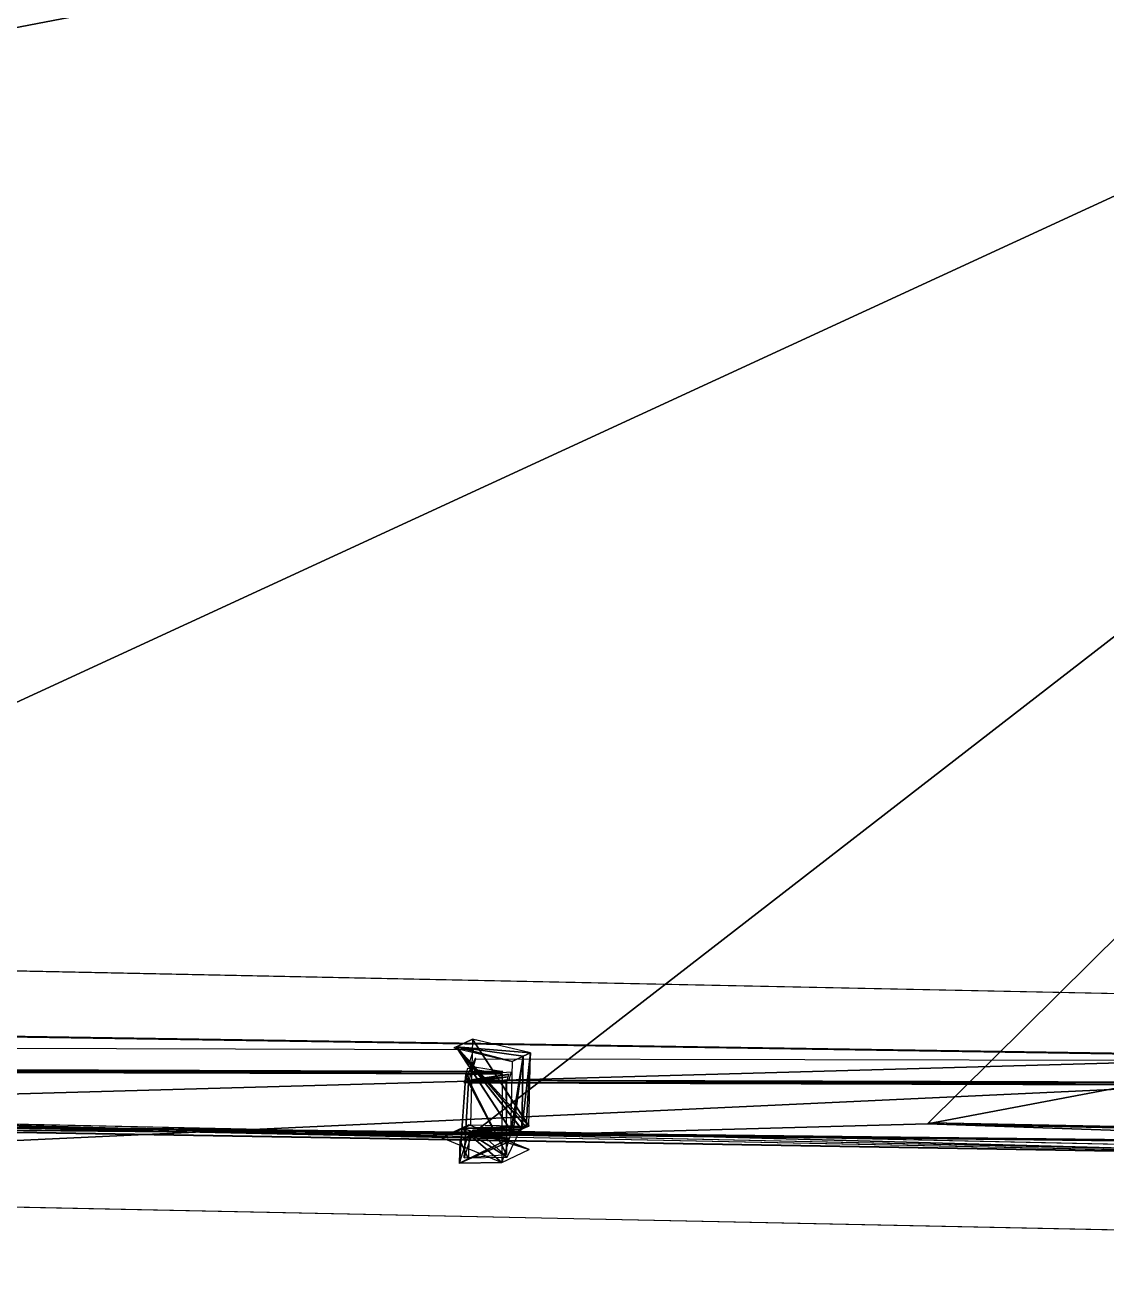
# Model space of a CAD drawing. Extents: x -1551 to 3643, y -2128 to 2177.
# Drawn here: x 477.2 to 557.7, y -73.1 to 20.1 of the extents above; entities that cross this region are included whole.
import ezdxf

# ---------------------------------------------------------------- set-up
doc = ezdxf.new("R2010")
doc.units = 0
doc.header["$MEASUREMENT"] = 0
doc.layers.get('0').update_dxf_attribs({"color": 13, "linetype": 'CONTINUOUS'})

# ---------------------------------------------------------------- blocks, each defined once
blk = doc.blocks.new('HOUSE_DWG')
at = {"color": 0}
for p, q in [((550.767, 17.147, 125.262), (805.723, 77.689, 125.958)), ((801.335, 72.291, 87.099), (611.28, 26.098, 87.099)), ((558.815, 6.003, 121.799), (803.776, 67.188, 121.799)), ((558.9, 6.087, 75.747), (807.03, 67.399, 75.747)), ((807.03, 67.399, 75.747), (690.563, 39.729, 75.747)), ((690.563, 39.729, 86.119), (803.649, 66.596, 86.119)), ((690.563, 39.729, 86.119), (803.649, 66.596, 86.119)), ((803.652, 66.583, 86.119), (690.563, 39.729, 86.119)), ((803.652, 66.583, 86.119), (690.563, 39.729, 86.119)), ((563.24, 7.133, 76.816), (807.64, 66.09, 76.816)), ((797.492, 57.621, 125.925), (554.839, 0, 125.262)), ((757.337, 53.956, 85.364), (559.022, 6.116, 85.364)), ((657.869, 30.752, 85.494), (709.519, 42.972, 85.232)), ((690.563, 39.729, 75.747), (690.563, 39.729, 86.119)), ((607.999, 24.215, 92.226), (656.488, 36.668, 91.319)), ((654.982, 36.35, 86.054), (659.426, 36.465, 86.054)), ((659.426, 36.465, 3.538), (654.982, 36.35, 3.538)), ((654.982, 36.35, 3.538), (656.455, 30.148, 3.538)), ((660.687, 31.153, 76.118), (654.982, 36.35, 76.118)), ((654.982, 36.35, 76.118), (654.982, 36.35, 74.629)), ((654.982, 36.35, 74.629), (654.982, 36.35, 3.538)), ((654.982, 36.35, 3.538), (660.687, 31.153, 3.538)), ((654.982, 36.35, 76.118), (654.982, 36.35, 74.629)), ((654.982, 36.35, 76.118), (654.982, 36.35, 86.054)), ((654.982, 36.35, 74.629), (654.982, 36.35, 3.538)), ((656.488, 36.668, 91.319), (656.77, 35.637, 115.532)), ((659.426, 36.465, 35.845), (659.471, 36.475, 86.078)), ((659.426, 36.465, 35.845), (660.687, 31.153, 35.479)), ((660.687, 31.153, 3.871), (659.426, 36.465, 3.779)), ((659.426, 36.465, 86.054), (659.426, 36.465, 35.845)), ((659.426, 36.465, 3.779), (659.426, 36.465, 3.538)), ((659.426, 36.465, 35.845), (660.687, 31.153, 35.845)), ((659.426, 36.465, 35.845), (660.687, 31.153, 35.479)), ((659.426, 36.465, 86.054), (659.426, 36.465, 35.845)), ((659.426, 36.465, 86.054), (660.687, 31.153, 86.054)), ((659.426, 36.465, 35.845), (660.687, 31.153, 35.845)), ((659.383, 35.975, 122.688), (608.357, 22.907, 122.908)), ((608.4, 22.751, 126.565), (659.516, 35.842, 126.345)), ((656.825, 36.057, 90.776), (656.783, 36.049, 90.776)), ((656.783, 36.049, 90.776), (656.866, 34.996, 114.59)), ((658.574, 35.72, 123.764), (656.81, 35.492, 118.934)), ((656.81, 35.492, 118.934), (656.866, 35.285, 123.772)), ((656.831, 36.034, 91.329), (656.825, 36.057, 90.776)), ((657.189, 34.726, 122.011), (656.831, 36.034, 91.329)), ((656.866, 34.996, 114.59), (659.991, 36.026, 114.586)), ((658.574, 35.72, 123.764), (656.866, 35.285, 123.772)), ((656.894, 35.182, 126.193), (659.456, 35.835, 126.181)), ((659.851, 35.819, 114.58), (657.189, 34.726, 122.011)), ((657.193, 34.713, 122.319), (659.855, 35.806, 114.888)), ((657.193, 34.713, 122.319), (659.855, 35.806, 114.888)), ((657.228, 34.583, 125.369), (660.117, 35.567, 125.367)), ((659.486, 35.952, 123.76), (658.574, 35.72, 123.764)), ((658.574, 35.72, 123.764), (659.456, 35.835, 126.181)), ((658.574, 35.72, 123.764), (659.456, 35.835, 126.181)), ((659.473, 35.998, 122.688), (659.383, 35.975, 122.688)), ((659.383, 35.975, 122.688), (659.476, 35.987, 122.943)), ((659.383, 35.975, 122.688), (659.476, 35.987, 122.943)), ((659.456, 35.835, 126.181), (659.514, 35.849, 126.181)), ((659.456, 35.835, 126.181), (659.514, 35.849, 126.181)), ((659.456, 35.835, 126.181), (659.514, 35.849, 126.181)), ((659.516, 35.842, 126.345), (659.456, 35.835, 126.181)), ((659.516, 35.842, 126.345), (659.456, 35.835, 126.181)), ((659.476, 35.987, 122.943), (659.473, 35.998, 122.688)), ((659.486, 35.952, 123.76), (659.476, 35.987, 122.943)), ((659.514, 35.849, 126.181), (659.486, 35.952, 123.76)), ((659.514, 35.849, 126.181), (659.486, 35.952, 123.76)), ((659.514, 35.849, 126.181), (661.151, 29.457, 125.907)), ((659.516, 35.842, 126.345), (659.514, 35.849, 126.181)), ((659.855, 35.806, 114.888), (659.851, 35.819, 114.58)), ((659.894, 35.663, 118.237), (659.855, 35.806, 114.888)), ((659.883, 35.508, 125.359), (661.327, 30.089, 125.134)), ((659.977, 35.359, 125.36), (659.894, 35.663, 118.237)), ((656.878, 34.834, 118.247), (656.835, 34.992, 114.528)), ((656.866, 35.285, 123.772), (656.894, 35.182, 126.193)), ((657.189, 34.726, 122.011), (656.866, 34.996, 114.59)), ((656.866, 34.996, 114.59), (656.878, 34.834, 118.247)), ((657.189, 34.726, 122.011), (656.866, 34.996, 114.59)), ((657.228, 34.583, 125.369), (656.878, 34.834, 118.247)), ((656.878, 34.834, 118.247), (657.218, 34.581, 125.37)), ((657.228, 34.583, 125.369), (656.878, 34.834, 118.247)), ((656.878, 34.834, 118.247), (657.218, 34.581, 125.37)), ((656.878, 34.834, 118.247), (656.909, 34.493, 125.371)), ((656.894, 35.182, 126.193), (658.113, 28.6, 125.917)), ((658.117, 28.585, 126.265), (656.894, 35.182, 126.193)), ((656.909, 34.493, 125.371), (657.218, 34.581, 125.37)), ((657.189, 34.726, 122.011), (657.193, 34.713, 122.319)), ((657.189, 34.726, 122.011), (657.193, 34.713, 122.319)), ((657.189, 34.726, 122.011), (657.193, 34.713, 122.319)), ((657.193, 34.713, 122.319), (657.228, 34.583, 125.369)), ((657.193, 34.713, 122.319), (657.228, 34.583, 125.369)), ((657.193, 34.713, 122.319), (657.228, 34.583, 125.369)), ((657.218, 34.581, 125.37), (657.228, 34.583, 125.369)), ((657.218, 34.581, 125.37), (657.228, 34.583, 125.369)), ((657.218, 34.581, 125.37), (657.232, 34.57, 125.668)), ((657.228, 34.583, 125.369), (657.339, 34.614, 125.369)), ((657.228, 34.583, 125.369), (657.339, 34.614, 125.369)), ((657.228, 34.583, 125.369), (657.339, 34.614, 125.369)), ((657.228, 34.583, 125.369), (657.23, 34.577, 125.504)), ((658.333, 29.057, 125.272), (657.228, 34.583, 125.369)), ((658.333, 29.057, 125.272), (657.228, 34.583, 125.369)), ((657.228, 34.583, 125.369), (657.23, 34.577, 125.504)), ((657.228, 34.583, 125.369), (657.23, 34.577, 125.504)), ((657.228, 34.583, 125.369), (657.23, 34.577, 125.504)), ((657.23, 34.577, 125.504), (658.333, 29.057, 125.272)), ((657.23, 34.577, 125.504), (657.232, 34.57, 125.668)), ((657.23, 34.577, 125.504), (657.232, 34.57, 125.668)), ((657.23, 34.577, 125.504), (657.232, 34.57, 125.668)), ((657.232, 34.57, 125.668), (657.339, 34.614, 125.369)), ((659.977, 35.359, 125.36), (657.339, 34.614, 125.369)), ((659.977, 35.359, 125.36), (657.339, 34.614, 125.369)), ((661.327, 30.089, 125.134), (659.977, 35.359, 125.36)), ((661.299, 31.71, 85.716), (658.207, 30.837, 85.726)), ((609.037, 18.933, 86.391), (660.687, 31.153, 86.129)), ((660.759, 30.891, 92.256), (612.772, 19.539, 92.5)), ((660.687, 31.153, 35.479), (656.455, 30.148, 35.479)), ((656.455, 30.148, 3.781), (660.687, 31.153, 3.871)), ((660.687, 31.153, 35.479), (656.455, 30.148, 35.479)), ((660.687, 31.153, 35.479), (656.455, 30.148, 35.835)), ((660.687, 31.153, 76.118), (656.455, 30.148, 76.118)), ((660.687, 31.153, 35.479), (656.455, 30.148, 35.835)), ((657.649, 30.295, 86.134), (660.687, 31.153, 86.125)), ((658.207, 30.837, 85.726), (657.869, 30.752, 85.494)), ((657.941, 30.491, 91.621), (657.869, 30.752, 85.494)), ((657.941, 30.491, 91.621), (657.869, 30.752, 85.494)), ((660.687, 31.153, 86.129), (660.759, 30.891, 92.256)), ((660.687, 31.153, 86.125), (660.687, 31.153, 86.129)), ((660.687, 31.153, 86.129), (660.759, 30.891, 92.256)), ((660.687, 31.153, 35.479), (660.687, 31.153, 15.807)), ((660.687, 31.153, 15.807), (660.687, 31.153, 3.871)), ((660.687, 31.153, 15.807), (660.687, 31.153, 3.871)), ((660.687, 31.153, 35.479), (660.687, 31.153, 15.807)), ((660.687, 31.153, 35.479), (660.687, 31.153, 35.845)), ((660.687, 31.153, 3.538), (660.687, 31.153, 3.871)), ((660.687, 31.153, 35.479), (660.687, 31.153, 35.845)), ((660.687, 31.153, 15.807), (660.687, 31.153, 3.871)), ((660.687, 31.153, 35.479), (660.687, 31.153, 15.807)), ((660.687, 31.153, 35.479), (660.687, 31.153, 35.845)), ((660.687, 31.153, 86.054), (660.687, 31.153, 76.118)), ((657.721, 30.247, 86.119), (560.959, 7.27, 86.119)), ((656.455, 30.148, 35.835), (656.334, 30.119, 35.845)), ((656.334, 30.119, 3.779), (656.455, 30.148, 3.781)), ((656.334, 30.119, 35.845), (656.334, 30.119, 3.779)), ((656.334, 30.119, 35.845), (656.334, 30.119, 125.907)), ((656.334, 30.119, 125.907), (661.151, 29.457, 125.907)), ((661.151, 29.457, 3.779), (656.334, 30.119, 3.779)), ((656.334, 30.119, 35.845), (656.334, 30.119, 3.779)), ((656.455, 30.148, 3.538), (656.455, 30.148, 3.781)), ((656.455, 30.148, 35.479), (656.455, 30.148, 3.781)), ((656.455, 30.148, 35.835), (656.455, 30.148, 35.479)), ((656.455, 30.148, 76.118), (656.455, 30.148, 35.835)), ((656.455, 30.148, 35.479), (656.455, 30.148, 3.781)), ((656.455, 30.148, 35.835), (656.455, 30.148, 35.479)), ((658.113, 28.6, 125.917), (657.649, 30.295, 86.134)), ((657.721, 30.247, 125.917), (657.721, 30.247, 86.119)), ((657.721, 30.247, 86.119), (658.113, 28.6, 86.119)), ((658.113, 28.6, 125.917), (657.721, 30.247, 125.917)), ((657.941, 30.491, 91.621), (658.333, 29.057, 125.272)), ((658.333, 29.057, 125.272), (661.327, 30.089, 125.134)), ((658.333, 29.057, 125.272), (661.425, 29.93, 125.262)), ((660.812, 30.698, 96.793), (661.151, 29.457, 125.907)), ((661.151, 29.457, 125.907), (658.117, 28.585, 126.265)), ((658.113, 28.6, 125.917), (658.117, 28.585, 126.265)), ((658.113, 28.6, 125.917), (658.117, 28.585, 126.265))]:
    blk.add_line(p, q, dxfattribs=at)
at = {"color": 17}
for p, q in [((606.664, 24.977, 91.319), (801.335, 72.291, 91.319)), ((807.03, 67.399, 91.701), (558.9, 6.087, 91.701)), ((803.687, 67.148, 125.262), (570.668, 8.946, 125.262)), ((804.031, 64.99, 86.119), (657.721, 30.247, 86.119)), ((656.831, 36.034, 91.329), (705.32, 48.488, 90.422)), ((708.215, 47.794, 121.792), (657.189, 34.726, 122.011)), ((657.232, 34.57, 125.668), (708.348, 47.661, 125.448)), ((709.591, 42.711, 91.359), (657.941, 30.491, 91.621)), ((659.426, 36.465, 3.779), (659.426, 36.465, 35.845)), ((659.426, 36.465, 3.779), (659.426, 36.465, 35.845)), ((659.383, 35.975, 122.688), (656.77, 35.637, 115.532)), ((657.339, 34.614, 125.369), (659.894, 35.663, 118.237)), ((657.339, 34.614, 125.369), (659.894, 35.663, 118.237)), ((660.117, 35.567, 125.367), (659.991, 36.026, 114.586)), ((661.327, 30.089, 125.134), (657.228, 34.583, 125.369)), ((661.327, 30.089, 125.134), (657.228, 34.583, 125.369)), ((661.425, 29.93, 125.262), (661.299, 31.71, 85.716)), ((660.687, 31.153, 35.845), (660.687, 31.153, 76.118)), ((660.687, 31.153, 35.845), (660.687, 31.153, 76.118)), ((660.687, 31.153, 35.845), (660.687, 31.153, 76.118)), ((660.759, 30.891, 92.256), (660.812, 30.698, 96.793)), ((661.151, 29.457, 125.907), (661.151, 29.457, 3.779)), ((658.113, 28.6, 86.119), (658.113, 28.6, 125.917))]:
    blk.add_line(p, q, dxfattribs=at)
at = {"color": 55}
mesh = blk.add_polyface(dxfattribs=at)
corners = [(775.96, 183.203, 86.119), (543.287, 81.694, 86.119), (532.889, 125.483, 86.119), (545.187, 73.693, 86.119), (560.959, 7.27, 86.119), (657.721, 30.247, 86.119), (690.563, 39.729, 86.119), (797.995, 90.408, 86.119), (803.649, 66.596, 86.119), (804.031, 64.99, 86.119), (803.652, 66.583, 86.119)]
mesh.append_faces([[corners[k] for k in face] for face in [(0, 1, 2), (6, 7, 8), (9, 6, 10)]], dxfattribs={"vtx0": -1, "color": 55})
mesh.append_faces([[corners[k] for k in face] for face in [(1, 0, 3), (3, 0, 4), (4, 0, 5)]], dxfattribs={"vtx0": -1, "vtx1": -1, "color": 55})
mesh.append_faces([[corners[k] for k in face] for face in [(5, 0, 6)]], dxfattribs={"vtx0": -1, "vtx1": -1, "vtx2": -1, "color": 55})
mesh.append_faces([[corners[k] for k in face] for face in [(6, 0, 7), (6, 9, 5)]], dxfattribs={"vtx0": -1, "vtx2": -1, "color": 55})
at = {"color": 17}
mesh = blk.add_polyface(dxfattribs=at)
corners = [(805.723, 77.689, 125.958), (553.72, 4.713, 125.262), (550.767, 17.147, 125.262), (554.839, 0, 125.262), (797.492, 57.621, 125.925), (809.795, 60.542, 125.958), (807.984, 68.17, 125.958)]
mesh.append_faces([[corners[k] for k in face] for face in [(0, 1, 2), (5, 0, 6)]], dxfattribs={"vtx0": -1, "color": 17})
mesh.append_faces([[corners[k] for k in face] for face in [(1, 0, 3), (3, 0, 4), (4, 0, 5)]], dxfattribs={"vtx0": -1, "vtx1": -1, "color": 17})
mesh = blk.add_polyface(dxfattribs=at)
corners = [(606.664, 24.977, 91.319), (611.28, 26.098, 87.099), (606.664, 24.977, 87.099), (801.335, 72.291, 87.099), (801.335, 72.291, 91.319)]
mesh.append_faces([[corners[k] for k in face] for face in [(0, 1, 2), (3, 0, 4)]], dxfattribs={"vtx0": -1, "color": 17})
mesh.append_faces([[corners[k] for k in face] for face in [(1, 0, 3)]], dxfattribs={"vtx0": -1, "vtx1": -1, "color": 17})
mesh = blk.add_polyface(dxfattribs=at)
corners = [(803.687, 67.148, 125.262), (558.815, 6.003, 121.799), (803.776, 67.188, 121.799), (558.727, 5.963, 125.262)]
mesh.append_faces([[corners[k] for k in face] for face in [(0, 1, 2), (1, 0, 3)]], dxfattribs={"vtx0": -1, "color": 17})
mesh = blk.add_polyface(dxfattribs=at)
corners = [(807.03, 67.399, 86.119), (558.9, 6.087, 75.747), (807.03, 67.399, 75.747), (558.9, 6.087, 91.701), (807.03, 67.399, 91.701)]
mesh.append_faces([[corners[k] for k in face] for face in [(0, 1, 2), (3, 0, 4)]], dxfattribs={"vtx0": -1, "color": 17})
mesh.append_faces([[corners[k] for k in face] for face in [(1, 0, 3)]], dxfattribs={"vtx0": -1, "vtx1": -1, "color": 17})
mesh = blk.add_polyface(dxfattribs=at)
corners = [(690.563, 39.729, 86.119), (807.03, 67.399, 75.747), (690.563, 39.729, 75.747), (807.03, 67.399, 86.119)]
mesh.append_faces([[corners[k] for k in face] for face in [(0, 1, 2), (1, 0, 3)]], dxfattribs={"vtx0": -1, "color": 17})
at = {"color": 0}
mesh = blk.add_polyface(dxfattribs=at)
corners = [(803.652, 66.583, 86.119), (690.563, 39.729, 86.119), (803.649, 66.596, 86.119)]
mesh.append_faces([[corners[k] for k in face] for face in [(0, 1, 2)]], dxfattribs={"color": 0})
at = {"color": 17}
mesh = blk.add_polyface(dxfattribs=at)
corners = [(657.189, 34.726, 122.011), (708.308, 47.806, 122.046), (708.215, 47.794, 121.792), (657.193, 34.713, 122.319), (708.318, 47.772, 122.864), (657.228, 34.583, 125.369), (708.346, 47.668, 125.284)]
mesh.append_faces([[corners[k] for k in face] for face in [(0, 1, 2), (4, 5, 6)]], dxfattribs={"vtx0": -1, "color": 17})
mesh.append_faces([[corners[k] for k in face] for face in [(1, 3, 4)]], dxfattribs={"vtx0": -1, "vtx1": -1, "color": 17})
mesh.append_faces([[corners[k] for k in face] for face in [(1, 0, 3), (4, 3, 5)]], dxfattribs={"vtx0": -1, "vtx2": -1, "color": 17})
mesh = blk.add_polyface(dxfattribs=at)
corners = [(657.228, 34.583, 125.369), (708.288, 47.654, 125.284), (708.346, 47.668, 125.284)]
mesh.append_faces([[corners[k] for k in face] for face in [(0, 1, 2)]], dxfattribs={"color": 17})
mesh = blk.add_polyface(dxfattribs=at)
corners = [(657.228, 34.583, 125.369), (708.348, 47.661, 125.448), (708.288, 47.654, 125.284), (657.23, 34.577, 125.504), (657.232, 34.57, 125.668)]
mesh.append_faces([[corners[k] for k in face] for face in [(0, 1, 2), (1, 3, 4)]], dxfattribs={"vtx0": -1, "color": 17})
mesh.append_faces([[corners[k] for k in face] for face in [(1, 0, 3)]], dxfattribs={"vtx0": -1, "vtx2": -1, "color": 17})
mesh = blk.add_polyface(dxfattribs=at)
corners = [(709.591, 42.711, 91.359), (657.869, 30.752, 85.494), (709.519, 42.972, 85.232), (657.941, 30.491, 91.621)]
mesh.append_faces([[corners[k] for k in face] for face in [(0, 1, 2), (1, 0, 3)]], dxfattribs={"vtx0": -1, "color": 17})
mesh = blk.add_polyface(dxfattribs=at)
corners = [(654.982, 36.35, 74.629), (659.426, 36.465, 3.538), (654.982, 36.35, 3.538), (659.426, 36.465, 3.779), (659.426, 36.465, 35.845), (659.426, 36.465, 86.054), (654.982, 36.35, 76.118), (654.982, 36.35, 86.054)]
mesh.append_faces([[corners[k] for k in face] for face in [(0, 1, 2), (5, 6, 7)]], dxfattribs={"vtx0": -1, "color": 17})
mesh.append_faces([[corners[k] for k in face] for face in [(1, 0, 3), (3, 0, 4), (4, 0, 5)]], dxfattribs={"vtx0": -1, "vtx1": -1, "color": 17})
mesh.append_faces([[corners[k] for k in face] for face in [(5, 0, 6)]], dxfattribs={"vtx0": -1, "vtx2": -1, "color": 17})
at = {"color": 0}
mesh = blk.add_polyface(dxfattribs=at)
corners = [(660.687, 31.153, 3.871), (654.982, 36.35, 3.538), (660.687, 31.153, 3.538), (654.982, 36.35, 74.629), (660.687, 31.153, 15.807), (660.687, 31.153, 35.479), (660.687, 31.153, 35.845), (660.687, 31.153, 76.118), (654.982, 36.35, 76.118)]
mesh.append_faces([[corners[k] for k in face] for face in [(0, 1, 2), (3, 7, 8)]], dxfattribs={"vtx0": -1, "color": 0})
mesh.append_faces([[corners[k] for k in face] for face in [(1, 0, 3)]], dxfattribs={"vtx0": -1, "vtx1": -1, "color": 0})
mesh.append_faces([[corners[k] for k in face] for face in [(3, 0, 4), (3, 4, 5), (3, 5, 6), (3, 6, 7)]], dxfattribs={"vtx0": -1, "vtx2": -1, "color": 0})
at = {"color": 17}
mesh = blk.add_polyface(dxfattribs=at)
corners = [(659.426, 36.465, 3.779), (660.687, 31.153, 15.807), (660.687, 31.153, 3.871), (660.687, 31.153, 35.479), (659.426, 36.465, 35.845)]
mesh.append_faces([[corners[k] for k in face] for face in [(0, 1, 2), (3, 0, 4)]], dxfattribs={"vtx0": -1, "color": 17})
mesh.append_faces([[corners[k] for k in face] for face in [(1, 0, 3)]], dxfattribs={"vtx0": -1, "vtx1": -1, "color": 17})
at = {"color": 0}
mesh = blk.add_polyface(dxfattribs=at)
corners = [(659.426, 36.465, 35.845), (660.687, 31.153, 35.845), (660.687, 31.153, 35.479)]
mesh.append_faces([[corners[k] for k in face] for face in [(0, 1, 2)]], dxfattribs={"color": 0})
at = {"color": 17}
mesh = blk.add_polyface(dxfattribs=at)
corners = [(659.426, 36.465, 35.845), (660.687, 31.153, 76.118), (660.687, 31.153, 35.845), (660.687, 31.153, 86.054), (659.426, 36.465, 86.054)]
mesh.append_faces([[corners[k] for k in face] for face in [(0, 1, 2), (3, 0, 4)]], dxfattribs={"vtx0": -1, "color": 17})
mesh.append_faces([[corners[k] for k in face] for face in [(1, 0, 3)]], dxfattribs={"vtx0": -1, "vtx1": -1, "color": 17})
mesh = blk.add_polyface(dxfattribs=at)
corners = [(608.357, 22.907, 122.908), (659.476, 35.987, 122.943), (659.383, 35.975, 122.688), (608.361, 22.894, 123.216), (659.486, 35.952, 123.76), (608.396, 22.764, 126.266), (659.514, 35.849, 126.181)]
mesh.append_faces([[corners[k] for k in face] for face in [(0, 1, 2), (4, 5, 6)]], dxfattribs={"vtx0": -1, "color": 17})
mesh.append_faces([[corners[k] for k in face] for face in [(1, 3, 4)]], dxfattribs={"vtx0": -1, "vtx1": -1, "color": 17})
mesh.append_faces([[corners[k] for k in face] for face in [(1, 0, 3), (4, 3, 5)]], dxfattribs={"vtx0": -1, "vtx2": -1, "color": 17})
mesh = blk.add_polyface(dxfattribs=at)
corners = [(608.396, 22.764, 126.266), (659.456, 35.835, 126.181), (659.514, 35.849, 126.181)]
mesh.append_faces([[corners[k] for k in face] for face in [(0, 1, 2)]], dxfattribs={"color": 17})
mesh = blk.add_polyface(dxfattribs=at)
corners = [(608.396, 22.764, 126.266), (659.516, 35.842, 126.345), (659.456, 35.835, 126.181), (608.398, 22.758, 126.401), (608.4, 22.751, 126.565)]
mesh.append_faces([[corners[k] for k in face] for face in [(0, 1, 2), (1, 3, 4)]], dxfattribs={"vtx0": -1, "color": 17})
mesh.append_faces([[corners[k] for k in face] for face in [(1, 0, 3)]], dxfattribs={"vtx0": -1, "vtx2": -1, "color": 17})
at = {"color": 0}
mesh = blk.add_polyface(dxfattribs=at)
corners = [(656.783, 36.049, 90.776), (656.831, 36.034, 91.329), (656.825, 36.057, 90.776), (656.866, 34.996, 114.59), (657.189, 34.726, 122.011)]
mesh.append_faces([[corners[k] for k in face] for face in [(0, 1, 2), (1, 3, 4)]], dxfattribs={"vtx0": -1, "color": 0})
mesh.append_faces([[corners[k] for k in face] for face in [(1, 0, 3)]], dxfattribs={"vtx0": -1, "vtx2": -1, "color": 0})
at = {"color": 17}
mesh = blk.add_polyface(dxfattribs=at)
corners = [(656.866, 35.285, 123.772), (659.456, 35.835, 126.181), (658.574, 35.72, 123.764), (656.894, 35.182, 126.193)]
mesh.append_faces([[corners[k] for k in face] for face in [(0, 1, 2), (1, 0, 3)]], dxfattribs={"vtx0": -1, "color": 17})
at = {"color": 0}
mesh = blk.add_polyface(dxfattribs=at)
corners = [(657.189, 34.726, 122.011), (659.855, 35.806, 114.888), (659.851, 35.819, 114.58), (657.193, 34.713, 122.319)]
mesh.append_faces([[corners[k] for k in face] for face in [(0, 1, 2), (1, 0, 3)]], dxfattribs={"vtx0": -1, "color": 0})
at = {"color": 17}
mesh = blk.add_polyface(dxfattribs=at)
corners = [(657.193, 34.713, 122.319), (659.894, 35.663, 118.237), (659.855, 35.806, 114.888), (657.339, 34.614, 125.369), (657.228, 34.583, 125.369)]
mesh.append_faces([[corners[k] for k in face] for face in [(0, 1, 2), (3, 0, 4)]], dxfattribs={"vtx0": -1, "color": 17})
mesh.append_faces([[corners[k] for k in face] for face in [(1, 0, 3)]], dxfattribs={"vtx0": -1, "vtx1": -1, "color": 17})
mesh = blk.add_polyface(dxfattribs=at)
corners = [(657.339, 34.614, 125.369), (659.977, 35.359, 125.36), (659.894, 35.663, 118.237)]
mesh.append_faces([[corners[k] for k in face] for face in [(0, 1, 2)]], dxfattribs={"color": 17})
mesh = blk.add_polyface(dxfattribs=at)
corners = [(658.574, 35.72, 123.764), (659.514, 35.849, 126.181), (659.486, 35.952, 123.76), (659.456, 35.835, 126.181)]
mesh.append_faces([[corners[k] for k in face] for face in [(0, 1, 2), (1, 0, 3)]], dxfattribs={"vtx0": -1, "color": 17})
at = {"color": 0}
mesh = blk.add_polyface(dxfattribs=at)
corners = [(659.476, 35.987, 122.943), (659.473, 35.998, 122.688), (659.383, 35.975, 122.688)]
mesh.append_faces([[corners[k] for k in face] for face in [(0, 1, 2)]], dxfattribs={"color": 0})
mesh = blk.add_polyface(dxfattribs=at)
corners = [(659.516, 35.842, 126.345), (659.514, 35.849, 126.181), (659.456, 35.835, 126.181)]
mesh.append_faces([[corners[k] for k in face] for face in [(0, 1, 2)]], dxfattribs={"color": 0})
mesh = blk.add_polyface(dxfattribs=at)
corners = [(656.878, 34.834, 118.247), (657.189, 34.726, 122.011), (656.866, 34.996, 114.59), (657.193, 34.713, 122.319), (657.228, 34.583, 125.369)]
mesh.append_faces([[corners[k] for k in face] for face in [(0, 1, 2), (3, 0, 4)]], dxfattribs={"vtx0": -1, "color": 0})
mesh.append_faces([[corners[k] for k in face] for face in [(1, 0, 3)]], dxfattribs={"vtx0": -1, "vtx1": -1, "color": 0})
mesh = blk.add_polyface(dxfattribs=at)
corners = [(657.218, 34.581, 125.37), (657.228, 34.583, 125.369), (656.878, 34.834, 118.247)]
mesh.append_faces([[corners[k] for k in face] for face in [(0, 1, 2)]], dxfattribs={"color": 0})
mesh = blk.add_polyface(dxfattribs=at)
corners = [(656.909, 34.493, 125.371), (657.218, 34.581, 125.37), (656.878, 34.834, 118.247)]
mesh.append_faces([[corners[k] for k in face] for face in [(0, 1, 2)]], dxfattribs={"color": 0})
mesh = blk.add_polyface(dxfattribs=at)
corners = [(656.894, 35.182, 126.193), (658.113, 28.6, 125.917), (658.117, 28.585, 126.265)]
mesh.append_faces([[corners[k] for k in face] for face in [(0, 1, 2)]], dxfattribs={"color": 0})
mesh = blk.add_polyface(dxfattribs=at)
corners = [(657.218, 34.581, 125.37), (657.23, 34.577, 125.504), (657.228, 34.583, 125.369), (657.232, 34.57, 125.668)]
mesh.append_faces([[corners[k] for k in face] for face in [(0, 1, 2), (1, 0, 3)]], dxfattribs={"vtx0": -1, "color": 0})
at = {"color": 17}
mesh = blk.add_polyface(dxfattribs=at)
corners = [(661.327, 30.089, 125.134), (657.339, 34.614, 125.369), (657.228, 34.583, 125.369), (659.977, 35.359, 125.36)]
mesh.append_faces([[corners[k] for k in face] for face in [(0, 1, 2), (1, 0, 3)]], dxfattribs={"vtx0": -1, "color": 17})
at = {"color": 0}
mesh = blk.add_polyface(dxfattribs=at)
corners = [(657.339, 34.614, 125.369), (657.23, 34.577, 125.504), (657.232, 34.57, 125.668), (657.228, 34.583, 125.369)]
mesh.append_faces([[corners[k] for k in face] for face in [(0, 1, 2), (1, 0, 3)]], dxfattribs={"vtx0": -1, "color": 0})
mesh = blk.add_polyface(dxfattribs=at)
corners = [(657.228, 34.583, 125.369), (657.23, 34.577, 125.504), (658.333, 29.057, 125.272)]
mesh.append_faces([[corners[k] for k in face] for face in [(0, 1, 2)]], dxfattribs={"color": 0})
at = {"color": 17}
mesh = blk.add_polyface(dxfattribs=at)
corners = [(661.327, 30.089, 125.134), (657.228, 34.583, 125.369), (658.333, 29.057, 125.272)]
mesh.append_faces([[corners[k] for k in face] for face in [(0, 1, 2)]], dxfattribs={"color": 17})
mesh = blk.add_polyface(dxfattribs=at)
corners = [(657.941, 30.491, 91.621), (658.207, 30.837, 85.726), (657.869, 30.752, 85.494), (661.425, 29.93, 125.262), (661.299, 31.71, 85.716), (658.333, 29.057, 125.272)]
mesh.append_faces([[corners[k] for k in face] for face in [(0, 1, 2), (1, 3, 4), (3, 0, 5)]], dxfattribs={"vtx0": -1, "color": 17})
mesh.append_faces([[corners[k] for k in face] for face in [(3, 1, 0)]], dxfattribs={"vtx0": -1, "vtx1": -1, "vtx2": -1, "color": 17})
mesh = blk.add_polyface(dxfattribs=at)
corners = [(660.759, 30.891, 92.256), (609.037, 18.933, 86.391), (660.687, 31.153, 86.129), (609.109, 18.672, 92.518)]
mesh.append_faces([[corners[k] for k in face] for face in [(0, 1, 2), (1, 0, 3)]], dxfattribs={"vtx0": -1, "color": 17})
mesh = blk.add_polyface(dxfattribs=at)
corners = [(609.109, 18.672, 92.518), (612.772, 19.539, 92.5), (609.121, 18.675, 92.518), (660.759, 30.891, 92.256)]
mesh.append_faces([[corners[k] for k in face] for face in [(0, 1, 2), (1, 0, 3)]], dxfattribs={"vtx0": -1, "color": 17})
mesh = blk.add_polyface(dxfattribs=at)
corners = [(660.687, 31.153, 3.871), (656.455, 30.148, 35.479), (656.455, 30.148, 3.781), (660.687, 31.153, 15.807), (660.687, 31.153, 35.479)]
mesh.append_faces([[corners[k] for k in face] for face in [(0, 1, 2), (1, 3, 4)]], dxfattribs={"vtx0": -1, "color": 17})
mesh.append_faces([[corners[k] for k in face] for face in [(1, 0, 3)]], dxfattribs={"vtx0": -1, "vtx2": -1, "color": 17})
at = {"color": 0}
mesh = blk.add_polyface(dxfattribs=at)
corners = [(656.455, 30.148, 35.835), (656.455, 30.148, 35.479), (660.687, 31.153, 35.479)]
mesh.append_faces([[corners[k] for k in face] for face in [(0, 1, 2)]], dxfattribs={"color": 0})
at = {"color": 17}
mesh = blk.add_polyface(dxfattribs=at)
corners = [(660.687, 31.153, 35.845), (656.455, 30.148, 35.835), (660.687, 31.153, 35.479), (656.455, 30.148, 76.118), (660.687, 31.153, 76.118)]
mesh.append_faces([[corners[k] for k in face] for face in [(0, 1, 2), (3, 0, 4)]], dxfattribs={"vtx0": -1, "color": 17})
mesh.append_faces([[corners[k] for k in face] for face in [(1, 0, 3)]], dxfattribs={"vtx0": -1, "vtx1": -1, "color": 17})
mesh = blk.add_polyface(dxfattribs=at)
corners = [(660.687, 31.153, 86.129), (657.649, 30.295, 86.134), (660.687, 31.153, 86.125), (660.759, 30.891, 92.256), (658.113, 28.6, 125.917), (660.812, 30.698, 96.793), (661.151, 29.457, 125.907), (658.117, 28.585, 126.265)]
mesh.append_faces([[corners[k] for k in face] for face in [(0, 1, 2), (4, 6, 7)]], dxfattribs={"vtx0": -1, "color": 17})
mesh.append_faces([[corners[k] for k in face] for face in [(1, 3, 4)]], dxfattribs={"vtx0": -1, "vtx1": -1, "color": 17})
mesh.append_faces([[corners[k] for k in face] for face in [(1, 0, 3), (4, 3, 5), (4, 5, 6)]], dxfattribs={"vtx0": -1, "vtx2": -1, "color": 17})
at = {"color": 0}
mesh = blk.add_polyface(dxfattribs=at)
corners = [(656.455, 30.148, 3.781), (656.334, 30.119, 35.845), (656.334, 30.119, 3.779), (656.455, 30.148, 35.479), (656.455, 30.148, 35.835)]
mesh.append_faces([[corners[k] for k in face] for face in [(0, 1, 2), (1, 3, 4)]], dxfattribs={"vtx0": -1, "color": 0})
mesh.append_faces([[corners[k] for k in face] for face in [(1, 0, 3)]], dxfattribs={"vtx0": -1, "vtx2": -1, "color": 0})
at = {"color": 17}
mesh = blk.add_polyface(dxfattribs=at)
corners = [(656.334, 30.119, 35.845), (661.151, 29.457, 3.779), (656.334, 30.119, 3.779), (661.151, 29.457, 125.907), (656.334, 30.119, 125.907)]
mesh.append_faces([[corners[k] for k in face] for face in [(0, 1, 2), (3, 0, 4)]], dxfattribs={"vtx0": -1, "color": 17})
mesh.append_faces([[corners[k] for k in face] for face in [(1, 0, 3)]], dxfattribs={"vtx0": -1, "vtx1": -1, "color": 17})
mesh = blk.add_polyface(dxfattribs=at)
corners = [(657.721, 30.247, 125.917), (658.113, 28.6, 86.119), (658.113, 28.6, 125.917), (657.721, 30.247, 86.119)]
mesh.append_faces([[corners[k] for k in face] for face in [(0, 1, 2), (1, 0, 3)]], dxfattribs={"vtx0": -1, "color": 17})

msp = doc.modelspace()

# ---------------------------------------------------------------- block references
at = {"color": 0, "extrusion": (-0.01666, -0.007773, 0.999831), "rotation": 50.45292499058097}
msp.add_blockref('HOUSE_DWG', (-122.84, -89.728, -45.862), dxfattribs=at)

# ---------------------------------------------------------------- meshes
at = {"color": 0}
mesh = msp.add_polyface(dxfattribs=at)
corners = [(1540.835, -168.191), (1540.669, -168.242), (1534.328, -146.776), (3642.778, 1239.342), (-1049.302, 2177.099), (1537.557, -145.795), (1544.064, -167.21), (1544.843, -169.775), (1545.036, -170.573), (1545.155, -170.537), (1552.441, -194.517), (2561.914, -2128.169), (-1551.246, -1075.875), (1548.973, -195.571), (1541.687, -171.59), (1544.797, -169.789)]
mesh.append_faces([[corners[k] for k in face] for face in [(4, 11, 12), (13, 1, 14)]], dxfattribs={"vtx0": -1, "color": 0})
mesh.append_faces([[corners[k] for k in face] for face in [(3, 2, 4), (2, 3, 5), (5, 3, 6), (6, 3, 7), (8, 3, 9), (9, 3, 10)]], dxfattribs={"vtx0": -1, "vtx1": -1, "color": 0})
mesh.append_faces([[corners[k] for k in face] for face in [(7, 3, 8), (11, 4, 13), (13, 4, 1), (1, 4, 2)]], dxfattribs={"vtx0": -1, "vtx1": -1, "vtx2": -1, "color": 0})
mesh.append_faces([[corners[k] for k in face] for face in [(10, 3, 11), (11, 13, 10)]], dxfattribs={"vtx0": -1, "vtx2": -1, "color": 0})
mesh.append_faces([[corners[k] for k in face] for face in [(0, 1, 2)]], dxfattribs={"vtx1": -1, "color": 0})
mesh.append_faces([[corners[k] for k in face] for face in [(8, 15, 7)]], dxfattribs={"vtx2": -1, "color": 0})

doc.saveas('drawing.dxf')
